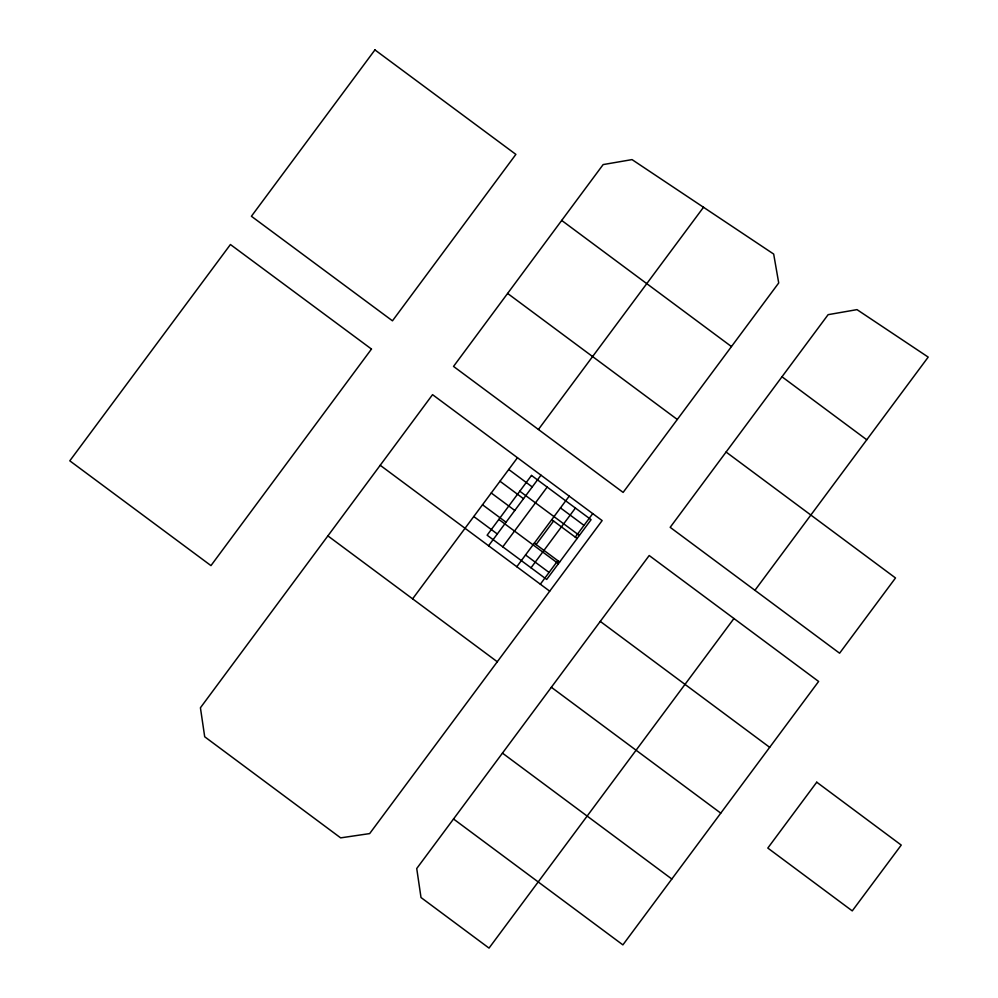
<?xml version="1.0" encoding="UTF-8"?>
<svg xmlns="http://www.w3.org/2000/svg" width="998" height="998" viewBox="0 0 998 998"><rect width="100%" height="100%" fill="white"/><g stroke="black" fill="none" stroke-linecap="round" stroke-linejoin="round"><path stroke-width="1.5" d="M327.88 535.889L432.546 394.659L602.143 520.594L369.659 833.592L340.655 837.871L204.702 736.774L200.423 707.769L327.88 535.889L497.303 661.774M561.699 220.433L453.529 366.416L623.126 492.413L778.714 282.958L773.675 254.066L632.033 159.605L603.141 164.583L561.699 220.433L731.422 346.543M412.623 598.825L517.463 457.72M538.433 429.464L703.528 207.247M488.571 545.769L540.978 475.185M502.792 546.842L547.178 487.074M516.802 566.727L569.209 496.143M536.113 544.559L553.578 521.031M531.023 567.8L575.409 508.044M540.33 584.204L557.795 560.676M575.272 537.136L592.737 513.608M453.529 818.996L649.199 555.524L818.622 681.459L622.889 944.881L453.529 818.996L416.727 868.522L421.006 897.526L489.032 948.1L733.942 618.523M726.082 452.032L670.182 527.331L839.592 653.216L895.505 577.967L726.082 452.032L828.115 314.669L857.008 309.63L928.202 357.097L754.912 590.329M507.62 293.449L677.268 419.447M508.731 469.472L532.246 486.949M560.477 507.907L584.005 525.372M519.783 491.203L579.376 535.452M499.986 481.236L523.513 498.713M551.744 519.671L577.106 538.508M491.253 493L514.781 510.465M482.521 504.763L506.048 522.228M534.267 543.199L559.641 562.024M498.825 519.434L558.418 563.683M473.788 516.527L497.316 533.992M525.534 554.963L549.062 572.44M549.686 591.153L380.213 465.28M720.756 813.133L551.333 687.26M781.995 376.782L866.788 439.781M600.26 621.392L769.683 747.327M502.456 753.128L671.816 879.013M371.481 349.063L210.965 565.604L69.798 460.827L230.426 244.522L371.481 349.063M374.936 49.9L251.409 216.267L392.464 320.82L515.879 154.391L374.936 49.9M531.497 475.435L487.124 535.202L546.704 579.451L591.078 519.684L531.497 475.435M816.738 782.195L767.811 848.063L852.255 910.887L901.244 845.081L816.738 782.195"/></g></svg>
